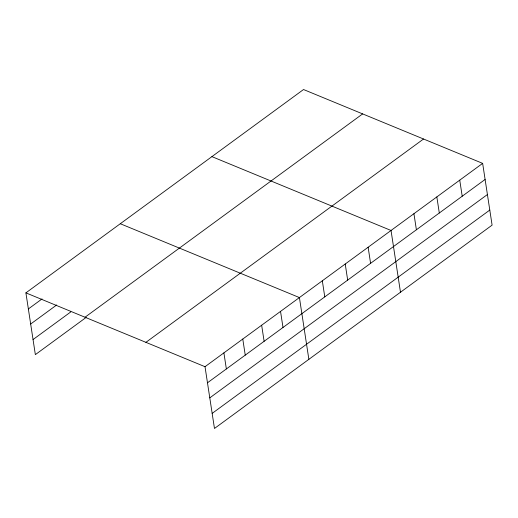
<?xml version="1.0" encoding="UTF-8"?>
<svg xmlns="http://www.w3.org/2000/svg" width="518" height="518" viewBox="0 0 518 518"><rect width="100%" height="100%" fill="white"/><g stroke="black" fill="none" stroke-linecap="round" stroke-linejoin="round"><path stroke-width="0.78" d="M25.9 292.864L303.529 89.53L482.646 163.371L492.1 225.136L214.471 428.47L205.018 366.705L25.9 292.864L35.353 354.629L86.13 317.437M28.36 308.948L42.029 298.931M30.666 324.022L56.708 304.953M33.042 339.555L70.804 311.901M85.01 317.23L362.639 113.902M145.908 342.34L423.536 139.005M205.018 366.705L482.646 163.371M207.478 382.789L485.107 179.455M209.79 397.863L487.419 194.528M212.166 413.39L489.795 210.062M211.914 156.63L391.032 230.471L400.485 292.236M120.293 223.731L299.417 297.572L308.864 359.337M459.744 180.147L462.205 196.231M436.842 196.924L439.303 213.008M413.934 213.694L416.394 229.778M368.13 247.248L370.59 263.332M345.221 264.025L347.682 280.102M322.319 280.795L324.78 296.879M280.536 311.396L282.996 327.48M261.655 325.226L264.115 341.31M242.78 339.05L245.241 355.134M223.899 352.875L226.36 368.958"/></g></svg>
